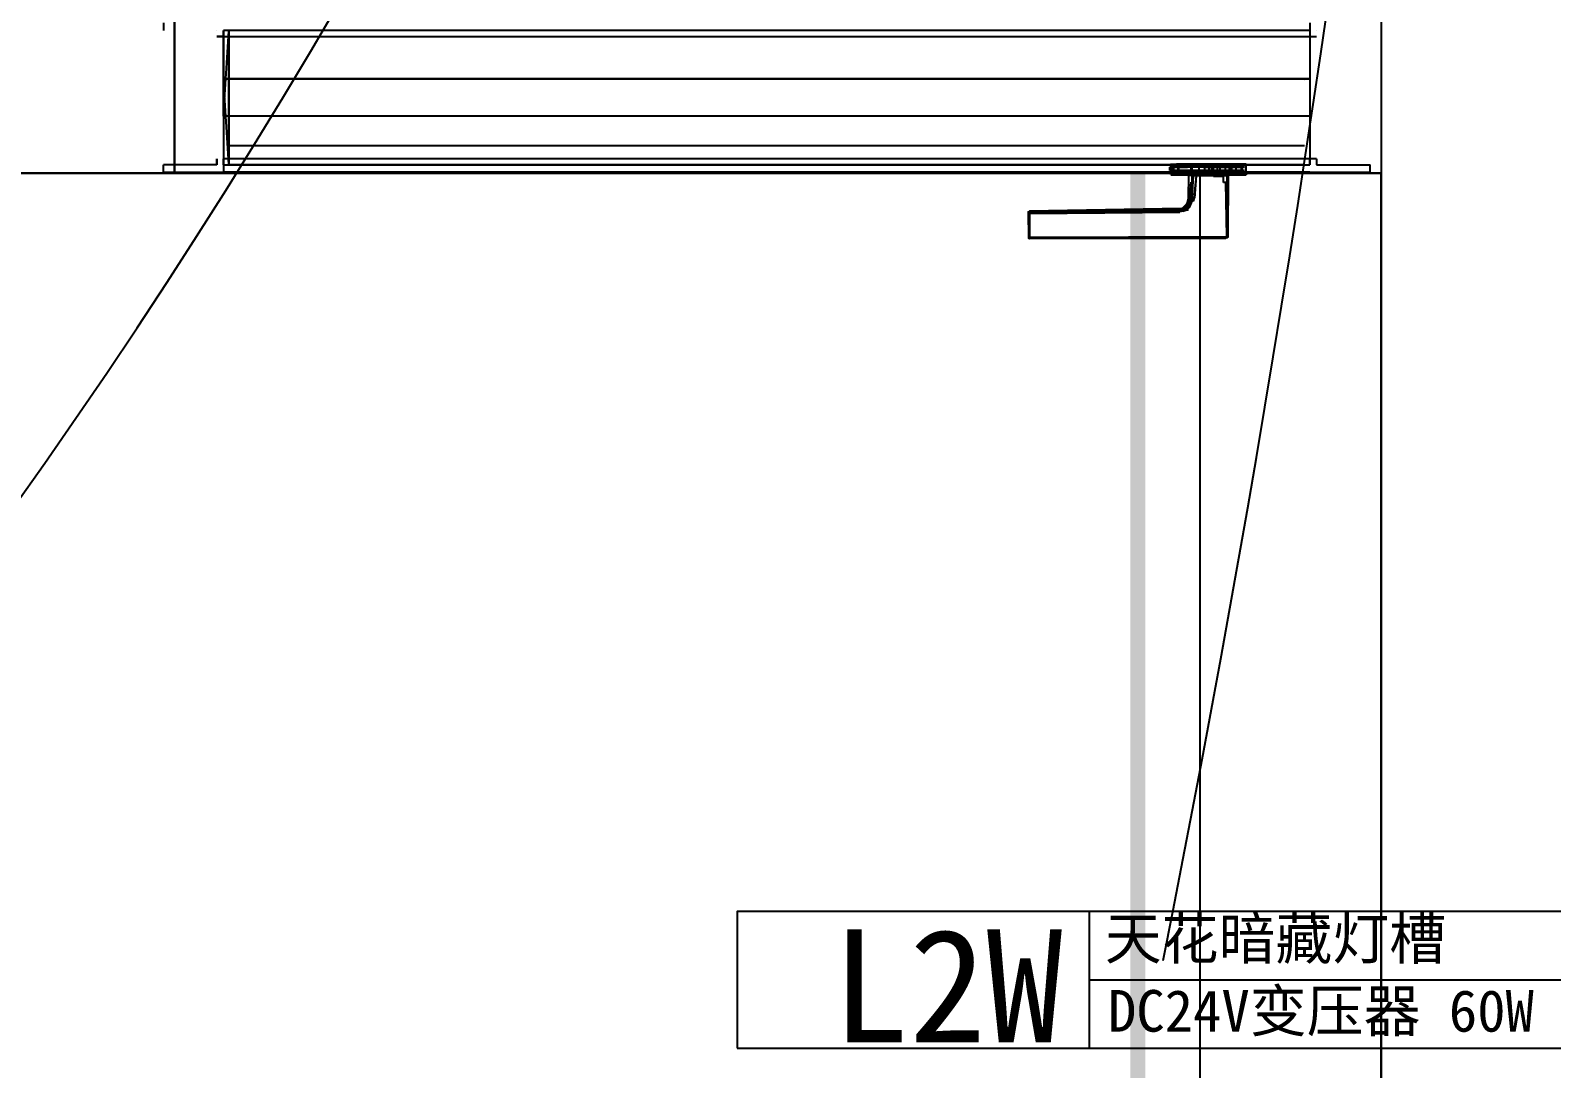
# Model space of a CAD drawing. Extents: x 11992 to 29481, y -6727 to 6811.
# Drawn here: x 18004 to 19013, y 1107 to 1795 of the extents above; entities that cross this region are included whole.
import ezdxf

# ---------------------------------------------------------------- set-up
doc = ezdxf.new("R2010")
doc.units = 0
doc.header["$MEASUREMENT"] = 0
doc.layers.get('0').update_dxf_attribs({"color": 8, "linetype": 'CONTINUOUS'})
for name, color, linetype in [('WALL', 8, 'CONTINUOUS'), ('zoylight 3编号', 7, 'CONTINUOUS'), ('zoylight 5回路', 4, 'CONTINUOUS')]:
    doc.layers.add(name, color=color, linetype=linetype)
doc.layers.add('zoylight 1灯带', color=1, linetype='CONTINUOUS', lineweight=30)
doc.styles.add('TFB MS 3mm at 1 to 25', font='arial.ttf', dxfattribs={"height": 75})
doc.styles.add('XZC', font='SIMPLEX.SHX', dxfattribs={"width": 0.7, "bigfont": 'hztxt.shx'})
doc.linetypes.add('LED_LINE', pattern='A,12.7,-5.08,["LED",XZC,S=2.54,R=0,X=-2.54,Y=-1.27],-6.35', length=24.13)

# ---------------------------------------------------------------- blocks, each defined once
blk = doc.blocks.new('dfddd')
for p, q in [((0, 90.5), (0, 0)), ((0, 45.2), (380.2, 45.2))]:
    blk.add_line(p, q)
blk.add_lwpolyline([(-233.3, 0), (380.2, 0), (380.2, 90.5), (-233.3, 90.5)], close=True)

msp = doc.modelspace()

# ---------------------------------------------------------------- linework, layer by layer
for p, q in [((18092.3, 1800.1, -2440.4), (18092.3, 1795.1, -240.4)), ((18099.6, 1700.6, -240.4), (18099.6, 1800.6, -240.4)), ((18099.6, 1800.6, -2440.4), (18099.6, 1700.6, -2440.4)), ((18127.7, 1795.1, -2440.4), (18127.7, 1795.1, -277.2)), ((18132.2, 1795.1, -2440.4), (18132.2, 1701.1, -281.8)), ((18852.4, 1795.1, -281.8), (18132.2, 1795.1, -285.3)), ((18135.7, 1795.1, -285.3), (18132.2, 1795.1, -1314.1)), ((18132.2, 1791.7, -410.1), (18132.2, 1795.1, -1314.1)), ((18135.7, 1795.1, -285.3), (18135.7, 1794.9, -285.3)), ((18135.7, 1795.1, -285.3), (18135.7, 1795.1, -2440.4)), ((18135.7, 1795.1, -2440.4), (18135.7, 1738.2, -285.3)), ((18852.4, 1795.1, -1524.2), (18135.7, 1795.1, -285.3)), ((18852.4, 1795.1, -285.3), (18848.9, 1795.1, -2440.4)), ((18852.4, 1800.1, -2440.4), (18852.4, 1738.2, -281.8)), ((18852.4, 1795.1, -1524.2), (18852.4, 1795.1, -285.3)), ((18852.4, 1795.1, -281.8), (18852.4, 1795.1, -285.3)), ((18856.8, 1795.1, -277.2), (18856.8, 1795.1, -2440.4)), ((18899.6, 1800.6, -240.4), (18899.6, 1700.6, -240.4)), ((18899.6, 1800.6, -2440.4), (18899.6, 1700.6, -2440.4)), ((18127.7, 1791.1, -277.2), (18856.8, 1791.1, -277.2)), ((18132.2, 1791.1, -2440.4), (18127.7, 1791.1, -2440.4)), ((18132.2, 1738.2, -285.3), (18135.7, 1794.9, -285.3)), ((18132.2, 1738.2, -2440.4), (18132.2, 1791.1, -285.3)), ((18132.2, 1791.1, -285.3), (18852.4, 1791.1, -281.8)), ((18132.2, 1738.2, -2440.4), (18132.2, 1791.1, -285.3)), ((18135.7, 1738.2, -285.3), (18135.7, 1794.9, -285.3)), ((18135.7, 1763, -2440.4), (18132.2, 1763, -2440.4)), ((18135.7, 1706.3, -285.3), (18132.2, 1763, -285.3)), ((18132.2, 1763, -285.3), (18852.4, 1763, -285.3)), ((18852.4, 1763, -285.3), (18132.2, 1763, -285.3)), ((18135.7, 1706.3, -285.3), (18135.7, 1763, -285.3)), ((18135.7, 1763, -285.3), (18135.7, 1706, -2440.4)), ((18852.4, 1763, -285.3), (18848.9, 1762.7, -285.3)), ((18848.9, 1763, -2440.4), (18852.4, 1763, -2440.4)), ((18852.4, 1763, -281.8), (18852.4, 1706, -281.8)), ((18852.4, 1763, -2440.4), (18852.4, 1763, -285.3)), ((18135.7, 1738.2, -2440.4), (18132.2, 1738.2, -2440.4)), ((18852.4, 1738.2, -285.3), (18132.2, 1738.2, -285.3)), ((18848.9, 1738.5, -285.3), (18852.4, 1738.2, -285.3)), ((18852.4, 1738.2, -2440.4), (18848.9, 1738.2, -2440.4)), ((18848.9, 1718.7, -284.8), (18135.7, 1718.7, -284.8)), ((18848.9, 1718.7, -2440.4), (18135.7, 1718.7, -2440.4)), ((18127.7, 1706, -2440.4), (18092.3, 1706, -240.4)), ((18092.3, 1701.1, -240.4), (18092.3, 1706, -2440.4)), ((18127.7, 1710.1, -277.2), (18127.7, 1706, -277.2)), ((18127.7, 1706, -2440.4), (18127.7, 1710.1, -2440.4)), ((18132.2, 1710.1, -2440.4), (18132.2, 1701.1, -2440.4)), ((18856.8, 1710.1, -2440.4), (18132.2, 1710.1, -281.8)), ((18132.2, 1706, -285.3), (18132.2, 1710.1, -285.3)), ((18856.8, 1710.1, -277.2), (18132.2, 1710.1, -2440.4)), ((18132.2, 1710.1, -285.3), (18132.2, 1710.1, -2440.4)), ((18132.2, 1710.1, -285.3), (18132.2, 1710.1, -2440.4)), ((18132.2, 1709.5, -410.1), (18132.2, 1706, -1314.1)), ((18132.2, 1706, -285.3), (18852.4, 1706, -1524.2)), ((18135.7, 1706.7, -284.8), (18135.7, 1706.7, -2440.4)), ((18135.7, 1706, -285.3), (18135.7, 1706.3, -285.3)), ((18848.9, 1706, -2440.4), (18135.7, 1706, -285.3)), ((18760.2, 1704.5, -1603.6), (18759.5, 1704.5, -1597.8)), ((18759.5, 1702.2, -1597.7), (18759.5, 1704.5, -1597.8)), ((18760.2, 1704.5, -1592), (18759.5, 1704.5, -1597.8)), ((18760.1, 1706.4, -1533.4), (18764, 1706.4, -1547.4)), ((18760.1, 1706.4, -1533.4), (18785.5, 1706.4, -1507)), ((18760.2, 1706.4, -1530.4), (18760.3, 1706.6, -1530.4)), ((18760.2, 1699.7, -1530.4), (18760.2, 1706.4, -1530.4)), ((18760.2, 1704.5, -1603.6), (18761, 1704.5, -1606.4)), ((18761, 1704.5, -1589.2), (18760.2, 1704.5, -1592)), ((18761, 1704.6, -1589.2), (18760.3, 1704.6, -1592)), ((18760.3, 1704.6, -1603.6), (18761, 1704.5, -1606.4)), ((18760.3, 1704.6, -1603.6), (18761, 1704.6, -1606.4)), ((18760.3, 1704.6, -1592), (18761, 1704.5, -1589.2)), ((18760.3, 1704.6, -1592), (18760.3, 1704.6, -1603.6)), ((18762, 1704.5, -1586.5), (18761, 1704.6, -1589.2)), ((18769, 1704.6, -1577.5), (18761, 1704.6, -1589.2)), ((18762, 1704.5, -1609.1), (18761, 1704.6, -1606.4)), ((18761, 1704.6, -1606.4), (18767, 1704.5, -1616.1)), ((18761.5, 1699.7, -1524.7), (18761.5, 1706.4, -1524.7)), ((18761.5, 1706.4, -1542.1), (18761.5, 1699.7, -1542.1)), ((18762, 1702.2, -1586.4), (18762, 1704.5, -1586.5)), ((18765, 1704.5, -1581.6), (18762, 1704.5, -1586.5)), ((18762, 1704.5, -1609.1), (18765, 1704.5, -1614)), ((18762, 1704.5, -1609.1), (18762, 1702.2, -1609)), ((18762.6, 1706.4, -1522), (18762.7, 1706.6, -1522)), ((18762.7, 1706.6, -1544.8), (18762.6, 1706.4, -1544.8)), ((18796.5, 1706.4, -1557.1), (18764, 1706.4, -1547.4)), ((18769, 1704.6, -1577.5), (18765, 1704.5, -1581.6)), ((18765, 1704.5, -1614), (18766.9, 1704.5, -1616.2)), ((18765, 1704.5, -1614), (18765, 1702.2, -1614)), ((18765, 1702.3, -1581.5), (18765, 1704.5, -1581.6)), ((18765.7, 1706.6, -1517), (18765.6, 1706.4, -1517)), ((18765.7, 1706.6, -1549.8), (18765.6, 1706.4, -1549.8)), ((18765.6, 1699.7, -1517), (18765.6, 1706.4, -1517)), ((18765.6, 1699.7, -1549.8), (18765.6, 1706.4, -1549.8)), ((18766.9, 1704.5, -1616.2), (18771.3, 1704.4, -1619.8)), ((18766.9, 1704.5, -1616.2), (18767, 1704.5, -1616.1)), ((18767, 1704.5, -1616.1), (18771.3, 1704.5, -1619.8)), ((18769, 1704.6, -1577.5), (18769, 1704.6, -1577.5)), ((18773.7, 1704.6, -1574.4), (18769, 1704.6, -1577.5)), ((18771.3, 1704.6, -1575.9), (18769, 1704.6, -1577.5)), ((18771.3, 1704.6, -1575.9), (18771.3, 1704.6, -1575.8)), ((18792.9, 1704.6, -1573.3), (18771.3, 1704.6, -1575.9)), ((18771.3, 1704.5, -1619.8), (18771.3, 1704.4, -1619.8)), ((18781.8, 1704.5, -1623.6), (18771.3, 1704.5, -1619.8)), ((18773.7, 1704.4, -1621.2), (18771.3, 1704.4, -1619.8)), ((18779, 1704.6, -1572.4), (18773.7, 1704.6, -1574.4)), ((18773.7, 1702.3, -1574.3), (18773.7, 1704.6, -1574.4)), ((18773.7, 1702.1, -1621.2), (18773.7, 1704.4, -1621.2)), ((18792.9, 1704.4, -1622.4), (18773.7, 1704.4, -1621.2)), ((18774.5, 1706.6, -1509.7), (18774.4, 1706.4, -1509.6)), ((18774.5, 1706.6, -1557), (18774.4, 1706.4, -1557.1)), ((18774.4, 1699.7, -1509.6), (18774.4, 1706.4, -1509.6)), ((18774.4, 1699.7, -1557.1), (18774.4, 1706.4, -1557.1)), ((18774.5, 1706.6, -1509.7), (18810.1, 1706.6, -1527.5)), ((18779, 1702.3, -1572.4), (18779, 1704.6, -1572.4)), ((18792.9, 1704.6, -1573.2), (18779, 1704.6, -1572.4)), ((18779, 1702.1, -1623.1), (18779, 1704.4, -1623.2)), ((18781.8, 1704.5, -1623.6), (18800.2, 1704.5, -1618.1)), ((18781.8, 1704.5, -1623.6), (18781.8, 1704.4, -1623.7)), ((18782.6, 1706.6, -1507.3), (18782.6, 1706.4, -1507.2)), ((18782.6, 1706.6, -1559.5), (18782.6, 1699.5, -1559.5)), ((18785.5, 1699.7, -1507), (18785.5, 1706.4, -1507)), ((18785.5, 1706.4, -1507), (18796.5, 1706.4, -1509.6)), ((18787.4, 1704.6, -1571.9), (18787.4, 1702.3, -1571.9)), ((18787.4, 1702.1, -1623.5), (18787.4, 1704.4, -1623.7)), ((18788.3, 1706.6, -1559.5), (18788.3, 1699.5, -1559.5)), ((18788.3, 1706.6, -1507.3), (18788.3, 1706.4, -1507.2)), ((18791.1, 1699.7, -1507.7), (18791.1, 1706.4, -1507.7)), ((18792.9, 1702.3, -1573.2), (18792.9, 1704.6, -1573.3)), ((18800.3, 1704.6, -1577.5), (18792.9, 1704.6, -1573.2)), ((18802.3, 1704.6, -1579.5), (18792.9, 1704.6, -1573.3)), ((18792.9, 1702.1, -1622.3), (18792.9, 1704.4, -1622.4)), ((18792.9, 1704.4, -1622.4), (18800.3, 1704.4, -1618.1)), ((18796.4, 1706.6, -1509.7), (18796.5, 1706.4, -1509.6)), ((18796.4, 1706.6, -1557), (18796.5, 1706.4, -1557.1)), ((18796.5, 1706.4, -1509.6), (18810.2, 1706.4, -1539.3)), ((18810.2, 1706.4, -1539.3), (18796.5, 1706.4, -1557.1)), ((18796.5, 1699.7, -1557.1), (18796.5, 1706.4, -1557.1)), ((18799, 1699.7, -1511.1), (18799, 1706.4, -1511.1)), ((18800.2, 1704.5, -1618.1), (18800.3, 1704.4, -1618.1)), ((18800.2, 1704.5, -1618.1), (18805.8, 1704.5, -1611.6)), ((18800.3, 1704.6, -1577.5), (18800.3, 1702.3, -1577.4)), ((18802.3, 1704.6, -1579.4), (18800.3, 1704.6, -1577.5)), ((18800.3, 1704.4, -1618.1), (18805.8, 1704.5, -1611.6)), ((18800.3, 1702.2, -1618.1), (18800.3, 1704.4, -1618.1)), ((18802.3, 1704.6, -1579.4), (18802.3, 1704.6, -1579.5)), ((18807.2, 1704.5, -1586.5), (18802.3, 1704.6, -1579.4)), ((18807.1, 1704.6, -1586.6), (18802.3, 1704.6, -1579.5)), ((18803.4, 1699.7, -1552), (18803.4, 1706.4, -1552)), ((18805.8, 1704.5, -1611.6), (18807.1, 1704.5, -1609)), ((18805.8, 1704.5, -1611.6), (18805.8, 1704.5, -1611.6)), ((18807.1, 1704.5, -1609), (18805.8, 1704.5, -1611.6)), ((18805.8, 1704.5, -1611.6), (18807.2, 1704.5, -1609.1)), ((18806.9, 1706.6, -1519.4), (18807, 1706.4, -1519.4)), ((18806.9, 1706.6, -1547.4), (18807, 1706.4, -1547.4)), ((18807, 1699.7, -1519.4), (18807, 1706.4, -1519.4)), ((18807, 1699.7, -1547.4), (18807, 1706.4, -1547.4)), ((18807.2, 1704.5, -1586.5), (18807.1, 1704.6, -1586.6)), ((18807.1, 1704.5, -1609), (18809, 1704.6, -1603.6)), ((18809, 1704.6, -1603.6), (18807.1, 1704.6, -1586.6)), ((18807.2, 1704.5, -1586.5), (18807.2, 1702.2, -1586.4)), ((18807.2, 1704.5, -1609.1), (18809.1, 1704.5, -1603.6)), ((18807.2, 1702.2, -1609), (18807.2, 1704.5, -1609.1)), ((18809.1, 1704.5, -1592), (18807.2, 1704.5, -1586.5)), ((18809, 1704.6, -1603.6), (18809.1, 1704.5, -1603.6)), ((18810.1, 1706.6, -1527.5), (18810.2, 1706.4, -1527.5)), ((18810.1, 1706.6, -1539.2), (18810.2, 1706.4, -1539.3)), ((18810.2, 1699.7, -1527.5), (18810.2, 1706.4, -1527.5)), ((18810.2, 1699.7, -1539.3), (18810.2, 1706.4, -1539.3)), ((18848.9, 1706.7, -2440.4), (18848.9, 1706.7, -284.8)), ((18852.4, 1706, -2440.4), (18852.4, 1710.1, -2440.4)), ((18852.4, 1710.1, -285.3), (18852.4, 1706, -285.3)), ((18852.4, 1706, -285.3), (18852.4, 1706, -1524.2)), ((18852.4, 1706, -285.3), (18852.4, 1706, -281.8)), ((18852.4, 1706, -285.3), (18852.4, 1706, -2440.4)), ((18856.8, 1710.1, -2440.4), (18856.8, 1706, -2440.4)), ((18856.8, 1710.1, -277.2), (18856.8, 1710.1, -2440.4)), ((18856.8, 1710.1, -277.2), (18856.8, 1706, -277.2)), ((18856.8, 1706, -277.2), (18892.3, 1706, -2440.4)), ((18892.3, 1701.1, -240.4), (18892.3, 1706, -2440.4)), ((18899.6, 1700.6, -40.4), (17299.6, 1700.6, -40.4)), ((18899.6, 1700.6, 379.6), (17299.6, 1700.6, 379.6)), ((18899.6, 1700.6, -2440.4), (17299.6, 1700.6, -2440.4)), ((18899.6, 1700.6, 559.6), (17299.6, 1700.6, 559.6)), ((18899.6, 1700.6, -2440.4), (17299.6, 1700.6, -2440.4)), ((17299.6, 1700.6, -2440.4), (18099.6, 1700.6, -2440.4)), ((18899.6, 1700.6, -2440.4), (17299.6, 1700.6, -2440.4)), ((18899.6, 1700.6, -2640.4), (17299.6, 1700.6, -2640.4)), ((17399.6, 1700.6, 559.6), (18899.6, 1700.6, 559.6)), ((17399.6, 1700.6, 379.6), (18899.6, 1700.6, 379.6)), ((18092.4, 1701, -240.5), (18092.3, 1701.1, -240.4)), ((18092.3, 1701.1, -240.4), (18892.3, 1701.1, -240.4)), ((18092.5, 1700.9, -2440.4), (18092.3, 1701.1, -2440.4)), ((18092.4, 1701, -240.5), (18892.2, 1701, -240.5)), ((18092.5, 1700.9, -240.6), (18092.4, 1701, -240.5)), ((18093.4, 1700.7, -241.6), (18092.5, 1700.9, -240.6)), ((18092.5, 1700.9, -240.6), (18092.5, 1700.9, -2440.4)), ((18093.4, 1700.7, -2440.4), (18092.5, 1700.9, -2440.4)), ((18093.4, 1700.7, -241.6), (18891.9, 1700.8, -240.9)), ((18093.4, 1700.7, -241.6), (18093.4, 1700.7, -2440.4)), ((18131.1, 1700.6, -2440.4), (18093.4, 1700.7, -2440.4)), ((18099.6, 1700.6, -240.4), (18099.6, 1700.6, -2440.4)), ((18099.6, 1700.6, -240.4), (18899.6, 1700.6, -240.4)), ((18099.6, 1700.6, -2440.4), (18899.6, 1700.6, -2440.4)), ((18132, 1700.9, -2440.4), (18131.1, 1700.6, -2440.4)), ((18131.7, 1700.8, -281.3), (18131.1, 1700.6, -280.7)), ((18131.1, 1700.6, -2440.4), (18131.1, 1700.6, -280.7)), ((18132, 1700.9, -281.6), (18131.7, 1700.8, -281.3)), ((18131.7, 1700.8, -281.3), (18852.9, 1700.8, -281.3)), ((18132.1, 1701, -2440.4), (18132, 1700.9, -2440.4)), ((18132.1, 1700.9, -281.7), (18132, 1700.9, -281.6)), ((18132, 1700.9, -281.6), (18132, 1700.9, -2440.4)), ((18132.2, 1701.1, -2440.4), (18132.1, 1701, -2440.4)), ((18132.2, 1701.1, -281.8), (18132.1, 1701, -281.8)), ((18132.1, 1701, -281.8), (18852.5, 1701, -281.8)), ((18132.1, 1701, -281.8), (18132.1, 1700.9, -281.7)), ((18132.1, 1701, -2440.4), (18132.1, 1701, -281.8)), ((18852.5, 1700.9, -281.7), (18132.1, 1700.9, -281.7)), ((18852.4, 1701.1, -281.8), (18132.2, 1701.1, -281.8)), ((18761, 1702.1, -1606.3), (18759.5, 1702.2, -1597.7)), ((18761, 1702.2, -1589.2), (18759.5, 1702.2, -1597.7)), ((18760.2, 1699.7, -1530.4), (18760.3, 1699.5, -1530.4)), ((18760.3, 1699.5, -1530.4), (18774.5, 1699.5, -1509.7)), ((18788.3, 1699.5, -1559.5), (18760.3, 1699.5, -1530.4)), ((18762, 1702.2, -1586.4), (18761, 1702.2, -1589.1)), ((18762.1, 1702.1, -1609), (18761, 1702.2, -1606.3)), ((18761, 1702.2, -1606.3), (18762, 1702.2, -1609)), ((18762.1, 1702.2, -1586.5), (18761, 1702.2, -1589.1)), ((18762.1, 1702.2, -1586.5), (18761, 1702.2, -1589.2)), ((18761, 1702.2, -1589.2), (18761, 1702.1, -1606.3)), ((18761, 1702.1, -1606.3), (18762.1, 1702.1, -1609)), ((18765, 1702.3, -1581.5), (18762, 1702.2, -1586.4)), ((18762, 1702.2, -1609), (18765, 1702.2, -1614)), ((18767, 1702.2, -1579.4), (18762.1, 1702.2, -1586.5)), ((18762.1, 1702.1, -1609), (18767, 1702.1, -1616.1)), ((18762.6, 1699.7, -1544.8), (18762.7, 1699.5, -1544.8)), ((18762.7, 1699.5, -1522), (18762.6, 1699.7, -1522)), ((18766.9, 1702.3, -1579.3), (18765, 1702.3, -1581.5)), ((18765, 1702.2, -1614), (18766.9, 1702.2, -1616.1)), ((18765.6, 1699.7, -1517), (18765.7, 1699.5, -1517)), ((18765.6, 1699.7, -1549.8), (18765.7, 1699.5, -1549.8)), ((18766.9, 1702.3, -1579.3), (18767, 1702.2, -1579.4)), ((18771.3, 1702.3, -1575.7), (18766.9, 1702.3, -1579.3)), ((18767, 1702.1, -1616.1), (18766.9, 1702.2, -1616.1)), ((18766.9, 1702.2, -1616.1), (18771.3, 1702.2, -1619.8)), ((18771.3, 1702.2, -1575.8), (18767, 1702.2, -1579.4)), ((18767, 1702.1, -1616.1), (18771.3, 1702.1, -1619.7)), ((18782.6, 1699.7, -1507.2), (18767.5, 1699.7, -1552)), ((18796.5, 1699.7, -1557.1), (18767.5, 1699.7, -1552)), ((18771.3, 1702.3, -1575.7), (18771.3, 1702.2, -1575.8)), ((18773.7, 1702.3, -1574.3), (18771.3, 1702.3, -1575.7)), ((18773.7, 1702.1, -1621.2), (18771.3, 1702.2, -1619.8)), ((18771.3, 1702.2, -1619.8), (18771.3, 1702.1, -1619.7)), ((18781.8, 1702.2, -1572), (18771.3, 1702.2, -1575.8)), ((18787.4, 1702.1, -1623.5), (18771.3, 1702.1, -1619.7)), ((18772, 1698.9, -1533.4), (18771.9, 1698.7, -1533.4)), ((18771.9, 1684.4, -1535.6), (18772.2, 1698.9, -1535.6)), ((18771.9, 1684.4, -1531.2), (18772.1, 1698.7, -1531.2)), ((18772.1, 1698.7, -1531.2), (18771.9, 1698.7, -1533.4)), ((18772, 1698.9, -1532.3), (18772.1, 1699, -1532.3)), ((18780.8, 1699, -1543.3), (18772.1, 1699, -1532.3)), ((18772.3, 1680.7, -1528.1), (18773.7, 1694.5, -1527.2)), ((18772.9, 1682.4, -1538.8), (18773.7, 1694.5, -1539.5)), ((18773.3, 1680.5, -1527.2), (18775.2, 1698.7, -1525.2)), ((18781.8, 1702.3, -1571.9), (18773.7, 1702.3, -1574.3)), ((18792.9, 1702.1, -1622.3), (18773.7, 1702.1, -1621.2)), ((18773.8, 1699, -1539.7), (18773.7, 1698.9, -1539.7)), ((18773.8, 1699, -1527.1), (18773.7, 1698.9, -1527)), ((18773.7, 1694.5, -1539.5), (18774.3, 1694.5, -1540.4)), ((18774.3, 1694.5, -1526.4), (18773.7, 1694.5, -1527.2)), ((18774.3, 1694.5, -1526.4), (18774.4, 1698.9, -1526.1)), ((18774.3, 1694.5, -1540.4), (18774.4, 1698.9, -1540.7)), ((18774.3, 1684.1, -1540), (18775.2, 1698.7, -1541.6)), ((18774.4, 1699.7, -1509.6), (18774.5, 1699.5, -1509.7)), ((18774.4, 1699.7, -1557.1), (18774.5, 1699.5, -1557)), ((18774.5, 1699.5, -1509.7), (18796.4, 1699.5, -1509.7)), ((18775.2, 1698.7, -1541.6), (18775.2, 1698.9, -1541.5)), ((18775.2, 1698.7, -1525.2), (18775.2, 1698.9, -1525.2)), ((18798.1, 1698.7, -1527.9), (18775.2, 1698.7, -1541.6)), ((18777.3, 1698.7, -1523.8), (18775.2, 1698.7, -1525.2)), ((18775.5, 1681.9, -1540.4), (18777.3, 1698.7, -1542.9)), ((18776, 1683.9, -1526), (18777.3, 1698.7, -1523.8)), ((18776.2, 1698.9, -1524.5), (18776.1, 1698.7, -1524.5)), ((18777.3, 1698.7, -1542.9), (18777.4, 1698.9, -1542.9)), ((18798.1, 1698.7, -1527.9), (18777.3, 1698.7, -1523.8)), ((18777.4, 1698.9, -1542.9), (18777.4, 1699, -1542.8)), ((18780.8, 1699, -1523.5), (18777.4, 1699, -1524)), ((18777.4, 1699, -1524), (18777.4, 1698.9, -1523.9)), ((18778.9, 1698.9, -1523.5), (18778.8, 1698.7, -1523.4)), ((18780.8, 1698.7, -1543.5), (18780.8, 1699, -1543.3)), ((18780.8, 1699, -1523.5), (18780.8, 1698.9, -1523.4)), ((18797.8, 1698.9, -1527.8), (18780.8, 1699, -1523.5)), ((18797.8, 1698.9, -1539), (18780.8, 1699, -1543.3)), ((18783.1, 1698.9, -1523.6), (18780.8, 1698.9, -1543.4)), ((18797.2, 1698.9, -1539.4), (18780.8, 1698.9, -1543.4)), ((18781.8, 1702.2, -1572), (18781.8, 1702.3, -1571.9)), ((18792.9, 1702.3, -1573.2), (18781.8, 1702.3, -1571.9)), ((18800.2, 1702.2, -1577.5), (18781.8, 1702.2, -1572)), ((18782.6, 1699.7, -1507.2), (18782.6, 1699.5, -1507.3)), ((18782.6, 1699.7, -1507.2), (18803.4, 1699.7, -1514.7)), ((18783.1, 1698.9, -1523.6), (18783.1, 1698.7, -1523.5)), ((18797.2, 1698.9, -1527.4), (18783.1, 1698.9, -1523.6)), ((18787.4, 1702.1, -1623.5), (18800.2, 1702.1, -1618)), ((18788.3, 1699.7, -1507.2), (18788.3, 1699.5, -1507.3)), ((18810.1, 1699.5, -1539.2), (18788.3, 1699.5, -1559.5)), ((18788.5, 1698.2, -1524.6), (18788.5, 1698.7, -1524.6)), ((18795.1, 1698.2, -1526.4), (18788.5, 1698.2, -1524.6)), ((18800.3, 1702.3, -1577.4), (18792.9, 1702.3, -1573.2)), ((18792.9, 1702.1, -1622.3), (18800.3, 1702.2, -1618.1)), ((18795.2, 1694.4, -1526.6), (18795.1, 1698.2, -1526.4)), ((18796.6, 1694.4, -1527.1), (18795.2, 1694.4, -1526.6)), ((18796.5, 1699.7, -1509.6), (18796.4, 1699.5, -1509.7)), ((18796.5, 1699.7, -1557.1), (18796.4, 1699.5, -1557)), ((18796.4, 1699.5, -1509.7), (18810.1, 1699.5, -1539.2)), ((18810.2, 1699.7, -1539.3), (18796.5, 1699.7, -1557.1)), ((18797.4, 1658.3, -1527.7), (18796.6, 1694.4, -1527.1)), ((18797.5, 1698.7, -1539.3), (18797.2, 1698.9, -1539.4)), ((18797.8, 1698.9, -1527.8), (18797.2, 1698.9, -1527.4)), ((18797.8, 1698.9, -1539), (18797.2, 1698.9, -1539.4)), ((18797.5, 1698.7, -1527.4), (18797.2, 1698.9, -1527.4)), ((18797.7, 1658.4, -1538.9), (18797.5, 1698.7, -1539.3)), ((18798.1, 1698.9, -1528.2), (18797.8, 1698.9, -1527.8)), ((18797.8, 1698.9, -1527.8), (18798.1, 1698.7, -1527.9)), ((18798.1, 1698.7, -1538.9), (18797.8, 1698.9, -1539)), ((18797.8, 1698.9, -1539), (18798.1, 1698.9, -1538.5)), ((18798.4, 1698.7, -1528.3), (18798.1, 1698.9, -1528.2)), ((18798.4, 1698.7, -1538.5), (18798.1, 1698.9, -1538.5)), ((18798.1, 1698.9, -1528.2), (18798.1, 1698.9, -1538.5)), ((18798.1, 1658.9, -1538.8), (18798.1, 1698.7, -1538.9)), ((18798.1, 1658.9, -1528), (18798.1, 1698.7, -1527.9)), ((18798.2, 1658.9, -1528.3), (18798.4, 1698.7, -1528.3)), ((18798.2, 1658.9, -1538.4), (18798.4, 1698.7, -1538.5)), ((18800.2, 1702.2, -1577.5), (18800.3, 1702.3, -1577.4)), ((18800.3, 1702.2, -1618.1), (18800.2, 1702.1, -1618)), ((18805.8, 1702.2, -1583.9), (18800.2, 1702.2, -1577.5)), ((18800.2, 1702.1, -1618), (18807.1, 1702.1, -1609)), ((18805.8, 1702.3, -1583.9), (18800.3, 1702.3, -1577.4)), ((18800.3, 1702.2, -1618.1), (18807.2, 1702.2, -1609)), ((18803.4, 1699.7, -1514.7), (18810.2, 1699.7, -1539.3)), ((18807.2, 1702.2, -1586.4), (18805.8, 1702.3, -1583.9)), ((18805.8, 1702.2, -1583.9), (18805.8, 1702.3, -1583.9)), ((18807.2, 1702.2, -1586.4), (18805.8, 1702.2, -1583.9)), ((18809, 1702.2, -1592), (18805.8, 1702.2, -1583.9)), ((18807, 1699.7, -1519.4), (18806.9, 1699.5, -1519.4)), ((18807, 1699.7, -1547.4), (18806.9, 1699.5, -1547.4)), ((18807.2, 1702.2, -1609), (18807.1, 1702.1, -1609)), ((18807.1, 1702.1, -1609), (18809, 1702.2, -1592)), ((18807.2, 1702.2, -1609), (18809.1, 1702.2, -1603.5)), ((18809.1, 1702.2, -1591.9), (18807.2, 1702.2, -1586.4)), ((18809.1, 1702.2, -1591.9), (18809, 1702.2, -1592)), ((18809.1, 1702.2, -1603.5), (18809.1, 1702.2, -1591.9)), ((18810.2, 1699.7, -1527.5), (18810.1, 1699.5, -1527.5)), ((18810.2, 1699.7, -1539.3), (18810.1, 1699.5, -1539.2)), ((18852.4, 1701.1, -2440.4), (18852.5, 1701, -2440.4)), ((18852.4, 1701.1, -281.8), (18852.5, 1701, -281.8)), ((18852.5, 1701, -281.8), (18852.5, 1701, -2440.4)), ((18852.5, 1700.9, -281.7), (18852.7, 1700.8, -281.5)), ((18852.5, 1700.9, -2440.4), (18852.7, 1700.8, -2440.4)), ((18852.7, 1700.8, -2440.4), (18853.5, 1700.6, -2440.4)), ((18852.7, 1700.8, -281.5), (18852.9, 1700.8, -281.3)), ((18852.7, 1700.8, -281.5), (18852.7, 1700.8, -2440.4)), ((18853.5, 1700.6, -2440.4), (18891, 1700.6, -2440.4)), ((18891, 1700.6, -2440.4), (18891.9, 1700.8, -2440.4)), ((18891.9, 1700.8, -2440.4), (18892.3, 1701.1, -2440.4)), ((18891.9, 1700.8, -240.9), (18892.2, 1701, -240.5)), ((18891.9, 1700.8, -240.9), (18891.9, 1700.8, -2440.4)), ((18892.2, 1701, -240.5), (18892.3, 1701.1, -240.4)), ((18899.6, 1700.6, 559.6), (18899.6, 530.6, 559.6)), ((18899.6, 1700.6, 379.6), (18899.6, 530.6, 379.6)), ((18899.6, 1700.6, 559.6), (18899.6, 1700.6, 379.6)), ((18899.6, 430.6, -40.4), (18899.6, 1700.6, -40.4)), ((18899.6, 430.6, 379.6), (18899.6, 1700.6, 379.6)), ((18899.6, 1700.6, -40.4), (18899.6, 1700.6, 379.6)), ((18899.6, 430.6, -2440.4), (18899.6, 1700.6, -2440.4)), ((18899.6, 430.6, 559.6), (18899.6, 1700.6, 559.6)), ((18899.6, 1700.6, -2440.4), (18899.6, 430.6, -2440.4)), ((18899.6, 1700.6, 559.6), (18899.6, 1700.6, -2440.4)), ((18899.6, 1700.6, -240.4), (18899.6, 1700.6, -2440.4)), ((18899.6, 1700.6, -2440.4), (18899.6, 430.6, -2440.4)), ((18899.6, 1700.6, -2640.4), (18899.6, 430.6, -2640.4)), ((18899.6, 1700.6, -2440.4), (18899.6, 1700.6, -2640.4)), ((18771.8, 1684.5, -1532.3), (18771.1, 1681.1, -1532.3)), ((18771.8, 1684.5, -1534.5), (18771.1, 1681.1, -1534.5)), ((18771.9, 1684.4, -1531.2), (18771.8, 1684.5, -1532.3)), ((18771.8, 1684.5, -1534.5), (18771.9, 1684.4, -1535.6)), ((18773.3, 1682.3, -1539.3), (18773.7, 1684.2, -1539.5)), ((18773.7, 1684.2, -1539.5), (18774.3, 1684.1, -1540)), ((18666, 1657.2, -1536.5), (18665.9, 1675, -1535.1)), ((18666, 1674.9, -1535.9), (18666.1, 1675.2, -1535.9)), ((18666, 1674.9, -1530.8), (18666.1, 1675.2, -1530.9)), ((18666, 1674.9, -1530.8), (18666.3, 1674.4, -1529.1)), ((18666, 1674.9, -1530.8), (18666, 1674.9, -1535.9)), ((18666, 1674.9, -1535.9), (18666.3, 1674.4, -1537.7)), ((18666.1, 1675.2, -1535.9), (18666.2, 1675.1, -1536.6)), ((18666.2, 1675.1, -1530.2), (18666.1, 1675.2, -1530.9)), ((18666.1, 1675.2, -1530.9), (18666.1, 1675.2, -1535.9)), ((18666.1, 1668.7, -1528.7), (18666.3, 1674.4, -1529.1)), ((18666.2, 1675.1, -1536.6), (18666.4, 1675.2, -1536.6)), ((18666.2, 1675.1, -1530.2), (18666.4, 1675.2, -1530.2)), ((18666.2, 1675.1, -1530.2), (18666.4, 1674.7, -1529.1)), ((18666.2, 1675.1, -1536.6), (18666.5, 1674.5, -1538)), ((18666.3, 1674.4, -1529.1), (18666.4, 1674.7, -1529.1)), ((18666.3, 1674.4, -1537.7), (18666.4, 1674.2, -1538)), ((18666.3, 1674.4, -1529.1), (18666.5, 1674.1, -1528.5)), ((18767.1, 1677.1, -1535.3), (18666.4, 1675.2, -1536.6)), ((18767.6, 1676.7, -1529.2), (18666.4, 1675.2, -1530.2)), ((18666.4, 1675.2, -1530.2), (18666.4, 1675.2, -1536.6)), ((18666.4, 1675.2, -1530.2), (18666.6, 1674.9, -1529.1)), ((18666.4, 1675.2, -1536.6), (18666.6, 1674.9, -1537.6)), ((18666.4, 1674.7, -1529.1), (18666.5, 1674.5, -1528.8)), ((18666.4, 1674.2, -1538), (18666.5, 1674.5, -1538)), ((18666.4, 1674.2, -1538), (18666.5, 1674.1, -1538.3)), ((18666.4, 1668.6, -1538.6), (18666.5, 1674.1, -1538.3)), ((18666.4, 1668.6, -1528.1), (18666.5, 1674.1, -1528.5)), ((18666.6, 1674.6, -1528.8), (18666.5, 1674.5, -1528.8)), ((18666.6, 1674.6, -1538), (18666.5, 1674.5, -1538)), ((18666.7, 1674.1, -1528.3), (18666.5, 1674.1, -1528.5)), ((18666.7, 1674.1, -1538.5), (18666.5, 1674.1, -1538.3)), ((18767.8, 1676.5, -1538.1), (18666.6, 1674.9, -1537.6)), ((18767.8, 1676.5, -1528.7), (18666.6, 1674.9, -1529.1)), ((18666.6, 1674.9, -1537.6), (18666.6, 1674.6, -1538)), ((18666.6, 1674.6, -1528.8), (18666.6, 1674.9, -1529.1)), ((18666.6, 1674.6, -1528.8), (18666.7, 1674.4, -1528.5)), ((18666.6, 1674.6, -1538), (18666.7, 1674.4, -1538.3)), ((18768.3, 1675.8, -1538.9), (18666.7, 1674.4, -1538.3)), ((18765.7, 1675.3, -1528), (18666.7, 1674.4, -1528.5)), ((18765.9, 1674.9, -1539), (18666.7, 1674.1, -1538.5)), ((18765.9, 1674.9, -1527.8), (18666.7, 1674.1, -1528.3)), ((18766.1, 1674.4, -1539.1), (18666.7, 1673.5, -1538.6)), ((18666.7, 1657.7, -1528), (18666.7, 1674.4, -1528.5)), ((18766.1, 1674.4, -1527.6), (18666.7, 1673.5, -1528.2)), ((18666.7, 1657.7, -1538.7), (18666.7, 1674.4, -1538.3)), ((18768.3, 1675.8, -1527.9), (18765.7, 1675.3, -1528)), ((18765.7, 1675.3, -1528), (18765.9, 1674.9, -1527.8)), ((18771.2, 1675.9, -1527.3), (18765.9, 1674.9, -1527.8)), ((18768.4, 1675.3, -1539.1), (18765.9, 1674.9, -1539)), ((18766.1, 1674.4, -1527.6), (18765.9, 1674.9, -1527.8)), ((18766.1, 1674.4, -1539.1), (18765.9, 1674.9, -1539)), ((18768.8, 1677.6, -1537), (18767.4, 1676.9, -1536.9)), ((18768.8, 1677.6, -1529.8), (18767.4, 1676.9, -1529.9)), ((18767.4, 1676.9, -1529.9), (18767.4, 1676.9, -1536.9)), ((18767.6, 1676.7, -1529.2), (18767.4, 1676.9, -1529.9)), ((18767.8, 1676.5, -1538.1), (18767.4, 1676.9, -1536.9)), ((18767.6, 1676.7, -1529.2), (18767.8, 1676.5, -1528.7)), ((18770.6, 1678.2, -1528.4), (18767.8, 1676.5, -1528.7)), ((18767.8, 1676.5, -1538.1), (18770.6, 1678.2, -1538.3)), ((18768.1, 1676.2, -1528.2), (18767.8, 1676.5, -1528.7)), ((18768.3, 1675.8, -1538.9), (18767.8, 1676.5, -1538.1)), ((18771, 1677.9, -1527.9), (18768.1, 1676.2, -1528.2)), ((18768.1, 1676.2, -1528.2), (18768.3, 1675.8, -1527.9)), ((18770.3, 1676.5, -1539.1), (18768.3, 1675.8, -1538.9)), ((18768.4, 1675.3, -1539.1), (18768.3, 1675.8, -1538.9)), ((18768.4, 1677.8, -1534.4), (18770.4, 1679.8, -1534.4)), ((18768.4, 1677.8, -1534.4), (18768.8, 1677.6, -1537)), ((18768.8, 1677.6, -1529.8), (18768.4, 1677.8, -1534.4)), ((18768.4, 1675.3, -1539.1), (18771.6, 1676.7, -1539.4)), ((18768.8, 1677.6, -1537), (18770, 1678.5, -1537.1)), ((18768.8, 1677.6, -1529.8), (18770, 1678.5, -1529.7)), ((18770.5, 1679.7, -1531.3), (18769.6, 1678.7, -1531.4)), ((18770, 1678.5, -1529.7), (18769.6, 1678.7, -1531.4)), ((18769.7, 1676.9, -1538.7), (18771, 1677.9, -1538.8)), ((18770.3, 1676.5, -1539.1), (18769.7, 1676.9, -1538.7)), ((18770.3, 1678.3, -1537.8), (18770, 1678.5, -1537.1)), ((18770.3, 1678.3, -1529), (18770, 1678.5, -1529.7)), ((18772, 1680.8, -1528.7), (18770.3, 1678.3, -1529)), ((18770.3, 1678.3, -1537.8), (18771.2, 1679.5, -1537.9)), ((18770.3, 1678.3, -1537.8), (18770.6, 1678.2, -1538.3)), ((18770.6, 1678.2, -1528.4), (18770.3, 1678.3, -1529)), ((18772.3, 1677.7, -1527.2), (18770.3, 1676.5, -1527.7)), ((18770.3, 1676.5, -1539.1), (18772.3, 1677.7, -1539.5)), ((18771.6, 1676.7, -1527.3), (18770.3, 1676.5, -1527.7)), ((18770.3, 1676.5, -1539.1), (18771.6, 1676.7, -1539.4)), ((18771, 1681.1, -1533.4), (18770.4, 1679.8, -1533.4)), ((18770.5, 1679.7, -1531.3), (18770.4, 1679.8, -1532.4)), ((18770.4, 1679.8, -1532.4), (18770.4, 1679.8, -1534.4)), ((18770.4, 1679.8, -1534.4), (18771.2, 1679.5, -1537.9)), ((18772.3, 1680.7, -1528.1), (18770.6, 1678.2, -1528.4)), ((18771, 1677.9, -1538.8), (18770.6, 1678.2, -1538.3)), ((18771, 1677.9, -1527.9), (18770.6, 1678.2, -1528.4)), ((18771, 1677.9, -1538.8), (18772.8, 1680.6, -1539.1)), ((18771.6, 1677.8, -1527.6), (18771, 1677.9, -1527.9)), ((18771.1, 1681.1, -1532.3), (18771.2, 1681.1, -1531.3)), ((18771.1, 1681.1, -1534.5), (18771.1, 1681.1, -1532.3)), ((18771.1, 1681.1, -1534.5), (18771.4, 1681, -1536.4)), ((18772, 1680.8, -1528.7), (18771.2, 1681.1, -1531.3)), ((18772, 1680.8, -1538), (18771.2, 1679.5, -1537.9)), ((18771.2, 1675.9, -1527.3), (18771.6, 1676.7, -1527.3)), ((18772, 1680.8, -1538), (18771.4, 1681, -1536.4)), ((18771.6, 1677.8, -1539.2), (18773.3, 1680.5, -1539.6)), ((18773.3, 1680.5, -1527.2), (18771.6, 1677.8, -1527.6)), ((18772.3, 1677.7, -1539.5), (18771.6, 1677.8, -1539.2)), ((18772.3, 1677.7, -1527.2), (18771.6, 1677.8, -1527.6)), ((18772.3, 1680.7, -1538.6), (18772, 1680.8, -1538)), ((18772, 1680.8, -1528.7), (18772.3, 1680.7, -1528.1)), ((18775.1, 1684, -1526.4), (18772.3, 1677.7, -1527.2)), ((18772.9, 1682.4, -1538.8), (18772.3, 1680.7, -1538.6)), ((18772.3, 1677.7, -1539.5), (18774.6, 1682.1, -1540.1)), ((18773.3, 1680.5, -1527.2), (18772.3, 1680.7, -1528.1)), ((18772.8, 1680.6, -1539.1), (18773.3, 1682.3, -1539.3)), ((18773.3, 1680.5, -1539.6), (18772.8, 1680.6, -1539.1)), ((18773.3, 1682.3, -1539.3), (18772.9, 1682.4, -1538.8)), ((18775.5, 1681.9, -1540.4), (18774.6, 1682.1, -1540.1)), ((18776, 1683.9, -1526), (18775.1, 1684, -1526.4)), ((18666.2, 1668.7, -1528.4), (18666.1, 1668.7, -1528.7)), ((18666.2, 1668.7, -1538.4), (18666.4, 1668.6, -1538.6)), ((18666.2, 1668.7, -1528.4), (18666.4, 1668.6, -1528.1)), ((18666.4, 1657.8, -1538.5), (18666.2, 1668.7, -1538.4)), ((18666.2, 1660.5, -1528.3), (18666.2, 1668.7, -1528.4)), ((18666, 1657.2, -1530.3), (18666.1, 1657.4, -1528.9)), ((18666, 1657.2, -1536.5), (18666.1, 1657.4, -1537.9)), ((18666.1, 1657.1, -1530.3), (18666, 1657.2, -1530.3)), ((18666, 1657.2, -1530.3), (18666, 1657.2, -1536.5)), ((18666, 1657.2, -1536.5), (18666.1, 1657.1, -1536.5)), ((18666.1, 1660.4, -1528.6), (18666.2, 1660.5, -1528.3)), ((18666.2, 1657.6, -1528.5), (18666.1, 1660.4, -1528.6)), ((18666.1, 1657.4, -1528.9), (18666.2, 1657.6, -1528.5)), ((18666.1, 1657.4, -1537.9), (18666.2, 1657.6, -1538.3)), ((18666.2, 1657.3, -1528.9), (18666.1, 1657.4, -1528.9)), ((18666.1, 1657.4, -1537.9), (18666.2, 1657.3, -1537.9)), ((18666.3, 1657, -1530.3), (18666.1, 1657.1, -1530.3)), ((18666.3, 1657, -1536.5), (18666.1, 1657.1, -1536.5)), ((18666.1, 1657.1, -1530.3), (18666.1, 1657.1, -1536.5)), ((18666.4, 1657.6, -1528.2), (18666.2, 1660.5, -1528.3)), ((18666.2, 1657.6, -1538.3), (18666.4, 1657.8, -1538.5)), ((18666.3, 1657.5, -1538.3), (18666.2, 1657.6, -1538.3)), ((18666.3, 1657.5, -1528.5), (18666.2, 1657.6, -1528.5)), ((18666.3, 1657.5, -1528.5), (18666.2, 1657.3, -1528.9)), ((18666.2, 1657.3, -1537.9), (18666.3, 1657.5, -1538.3)), ((18666.4, 1657.2, -1537.9), (18666.2, 1657.3, -1537.9)), ((18666.4, 1657.2, -1528.9), (18666.2, 1657.3, -1528.9)), ((18666.3, 1657.5, -1538.3), (18666.4, 1657.6, -1538.5)), ((18666.3, 1657.5, -1528.5), (18666.4, 1657.6, -1528.2)), ((18666.3, 1657.1, -1537.3), (18666.4, 1657.2, -1537.9)), ((18795.1, 1657.2, -1537.3), (18666.3, 1657.1, -1537.3)), ((18666.4, 1657.2, -1528.9), (18666.3, 1657.1, -1529.5)), ((18666.3, 1657, -1530.3), (18666.3, 1657.1, -1529.5)), ((18666.3, 1657, -1536.5), (18666.3, 1657.1, -1537.3)), ((18666.3, 1657, -1530.3), (18666.3, 1657, -1536.5)), ((18666.4, 1657.6, -1538.5), (18666.7, 1657.9, -1538.8)), ((18666.4, 1657.8, -1538.5), (18666.4, 1657.6, -1538.5)), ((18666.5, 1657.7, -1528.1), (18666.4, 1657.6, -1528.2)), ((18666.6, 1657.5, -1528.2), (18666.4, 1657.6, -1528.2)), ((18666.6, 1657.5, -1538.6), (18666.4, 1657.6, -1538.5)), ((18666.4, 1657.2, -1537.9), (18666.5, 1657.4, -1538.3)), ((18666.4, 1657.2, -1528.9), (18666.5, 1657.4, -1528.5)), ((18666.7, 1657.9, -1527.9), (18666.5, 1657.9, -1528.1)), ((18666.5, 1657.7, -1528.1), (18666.5, 1657.9, -1528.1)), ((18796.6, 1657.6, -1538.4), (18666.5, 1657.4, -1538.3)), ((18796.6, 1657.6, -1528.3), (18666.5, 1657.4, -1528.5)), ((18666.6, 1657.5, -1528.2), (18666.5, 1657.4, -1528.5)), ((18666.5, 1657.4, -1538.3), (18666.6, 1657.5, -1538.6)), ((18666.6, 1657.5, -1528.2), (18666.7, 1657.7, -1528)), ((18666.6, 1657.5, -1538.6), (18666.7, 1657.7, -1538.7)), ((18796.5, 1657.7, -1528), (18666.6, 1657.5, -1528.2)), ((18796.5, 1657.7, -1538.8), (18666.6, 1657.5, -1538.6)), ((18797.4, 1658.3, -1527.7), (18666.7, 1657.9, -1527.9)), ((18797.4, 1658.3, -1539), (18666.7, 1657.9, -1538.8)), ((18797.3, 1658.1, -1527.9), (18666.7, 1657.7, -1528)), ((18797.3, 1658.1, -1538.9), (18666.7, 1657.7, -1538.7)), ((18795.1, 1657.3, -1538), (18796.6, 1657.5, -1538)), ((18795.1, 1657.2, -1537.3), (18795.1, 1657.3, -1538)), ((18797.3, 1657.9, -1528), (18796.5, 1657.7, -1528)), ((18797.3, 1657.9, -1538.7), (18796.5, 1657.7, -1538.8)), ((18796.6, 1657.6, -1538.4), (18796.5, 1657.7, -1538.8)), ((18796.6, 1657.6, -1528.3), (18796.5, 1657.7, -1528)), ((18797.4, 1657.7, -1528.8), (18796.6, 1657.5, -1528.8)), ((18797.4, 1657.7, -1538), (18796.6, 1657.5, -1538)), ((18796.6, 1657.5, -1538), (18796.6, 1657.6, -1538.4)), ((18796.6, 1657.6, -1528.3), (18796.6, 1657.5, -1528.8)), ((18796.6, 1657.5, -1528.8), (18796.6, 1657.5, -1538)), ((18797.3, 1658.1, -1538.9), (18797.4, 1658.3, -1539)), ((18797.4, 1658.3, -1527.7), (18797.3, 1658.1, -1527.9)), ((18797.6, 1658.2, -1527.9), (18797.3, 1658.1, -1527.9)), ((18797.3, 1657.9, -1538.7), (18797.6, 1658.2, -1538.9)), ((18797.6, 1658.2, -1538.9), (18797.3, 1658.1, -1538.9)), ((18797.6, 1658.2, -1527.9), (18797.3, 1657.9, -1528)), ((18797.3, 1657.9, -1528), (18797.3, 1658.1, -1527.9)), ((18797.3, 1657.9, -1538.7), (18797.3, 1658.1, -1538.9)), ((18797.4, 1657.7, -1528.8), (18797.3, 1657.9, -1528)), ((18797.4, 1657.7, -1538), (18797.3, 1657.9, -1538.7)), ((18797.4, 1658.3, -1539), (18797.7, 1658.4, -1538.9)), ((18797.9, 1658.4, -1528), (18797.4, 1658.3, -1527.7)), ((18798.1, 1658.3, -1528.8), (18797.4, 1657.7, -1528.8)), ((18797.4, 1657.7, -1538), (18798.1, 1658.3, -1538)), ((18797.4, 1657.7, -1528.8), (18797.4, 1657.7, -1538)), ((18797.6, 1658.2, -1538.9), (18797.9, 1658.4, -1538.7)), ((18797.6, 1658.2, -1538.9), (18797.7, 1658.4, -1538.9)), ((18797.9, 1658.4, -1528), (18797.6, 1658.2, -1527.9)), ((18797.9, 1658.4, -1538.7), (18797.7, 1658.4, -1538.9)), ((18797.9, 1658.4, -1528), (18798.1, 1658.9, -1528)), ((18797.9, 1658.4, -1538.7), (18798.1, 1658.9, -1538.8)), ((18798.1, 1658.3, -1528.8), (18797.9, 1658.4, -1528)), ((18798.1, 1658.3, -1538), (18797.9, 1658.4, -1538.7)), ((18798.2, 1658.9, -1538.4), (18798.1, 1658.9, -1538.8)), ((18798.1, 1658.3, -1538), (18798.3, 1658.9, -1538)), ((18798.2, 1658.9, -1528.3), (18798.1, 1658.9, -1528)), ((18798.1, 1658.3, -1528.8), (18798.3, 1658.9, -1528.8)), ((18798.1, 1658.3, -1528.8), (18798.1, 1658.3, -1538)), ((18798.2, 1658.9, -1538.4), (18798.3, 1658.9, -1538)), ((18798.3, 1658.9, -1528.8), (18798.2, 1658.9, -1528.3)), ((18798.3, 1658.9, -1528.8), (18798.3, 1658.9, -1538))]:
    msp.add_line(p, q)
at = {"elevation": 0}
msp.add_lwpolyline([(18779.6, 630.5), (18779.6, 1700.6)], dxfattribs=at)
at = {"layer": 'WALL'}
msp.add_line((18899.6, 530.5), (18899.6, 1700.5), dxfattribs=at)
at = {"layer": 'zoylight 1灯带', "linetype": 'LED_LINE', "ltscale": 20, "const_width": 10, "elevation": 0}
msp.add_lwpolyline([(18738.3, 630.5), (18738.3, 1700.6)], dxfattribs=at)
at = {"layer": 'zoylight 5回路', "linetype": 'Continuous'}
for centre, radius, start, end in [((6947.4, 3541.7), 12041.8, 348.6821, 9.29544), ((14474.6, 3986.7), 4320.5, 318.7037, 19.633), ((18276.6, 1437.5), 632.9, 209.0721, 290.271)]:
    msp.add_arc(centre, radius, start, end, dxfattribs=at)

# ---------------------------------------------------------------- block references
at = {"layer": 'zoylight 3编号'}
msp.add_blockref('dfddd', (18706, 1120.3), dxfattribs=at)

# ---------------------------------------------------------------- texts
at = {"layer": 'zoylight 3编号', "attachment_point": 1, "style": 'TFB MS 3mm at 1 to 25'}
for s, insert, char_height, width in [('{\\fSimHei|b0|i0|c134|p49;天花暗藏灯槽}', (18716.4, 1206.9), 27.648, 256.856), ('{\\fSimHei|b0|i0|c134|p49;\\W0.95494; \\W1;L2W}', (18487, 1199.1), 75, 206.137), ('{\\fSimHei|b0|i0|c134|p49;\\C1;DC24V变压器 60W }', (18718.5, 1158.8), 27.648, 315.109)]:
    msp.add_mtext(s, dxfattribs=dict(at, insert=insert, char_height=char_height, width=width))

doc.saveas('drawing.dxf')
